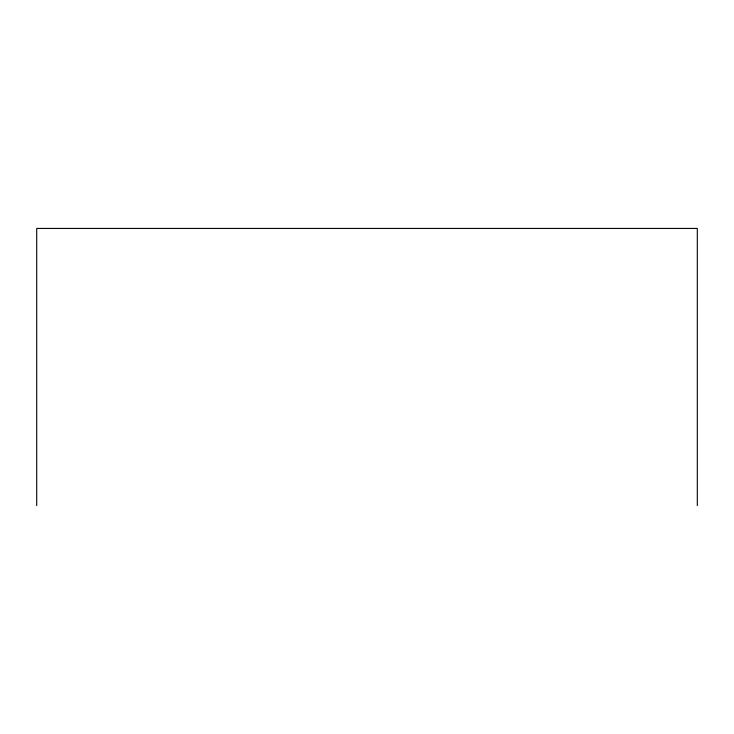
<?xml version="1.0" encoding="UTF-8"?>
<svg xmlns="http://www.w3.org/2000/svg" width="734" height="734" viewBox="0 0 734 734"><rect width="100%" height="100%" fill="white"/><g stroke="black" fill="none" stroke-linecap="round" stroke-linejoin="round"><path stroke-width="1.1" d="M697.3 505.57L697.3 228.43L36.7 228.43L36.7 505.57"/></g></svg>
